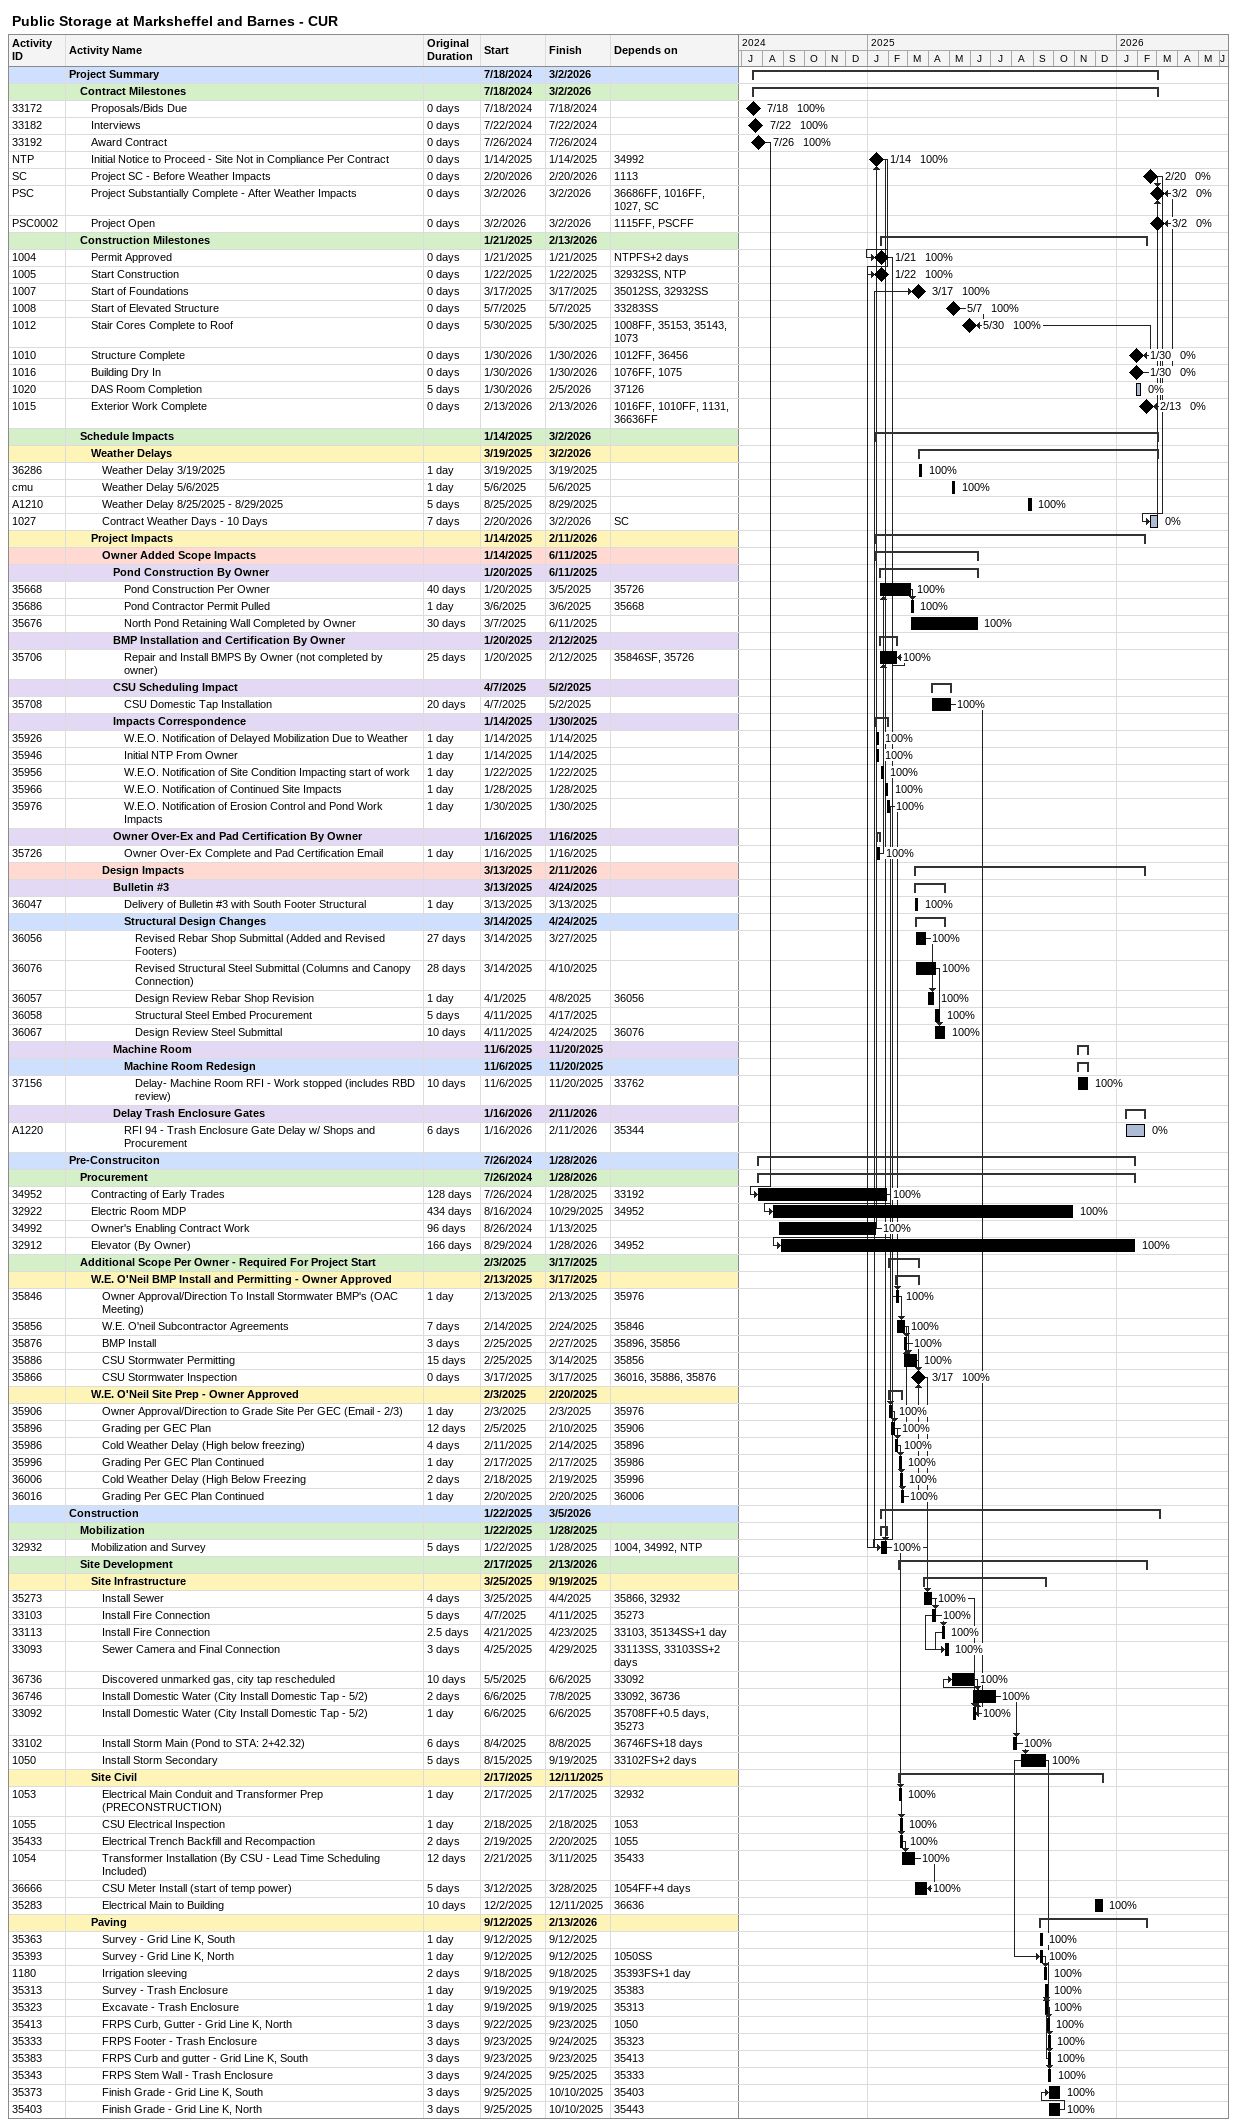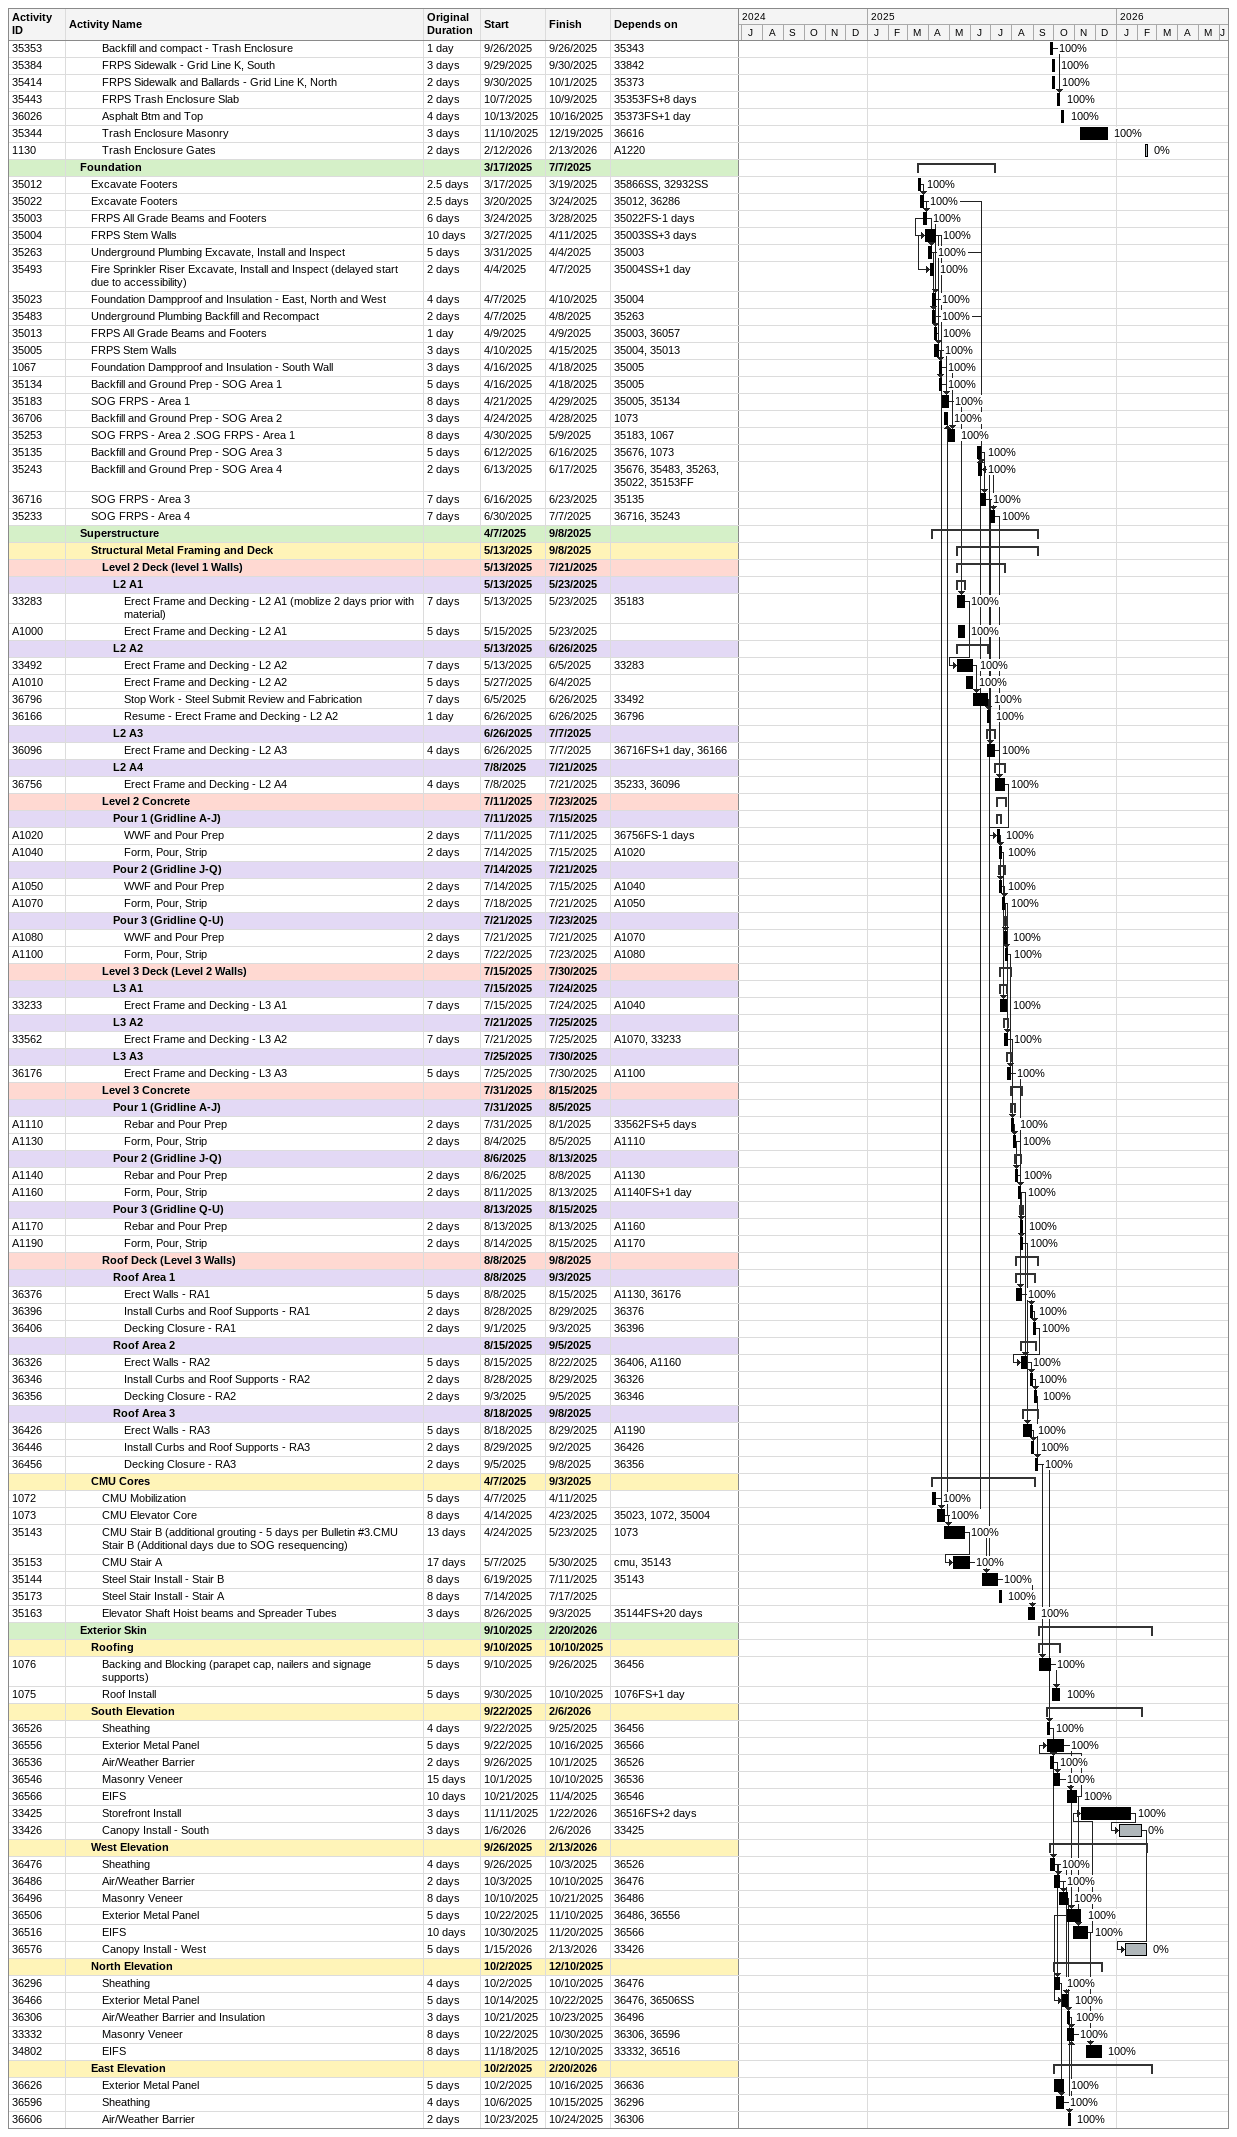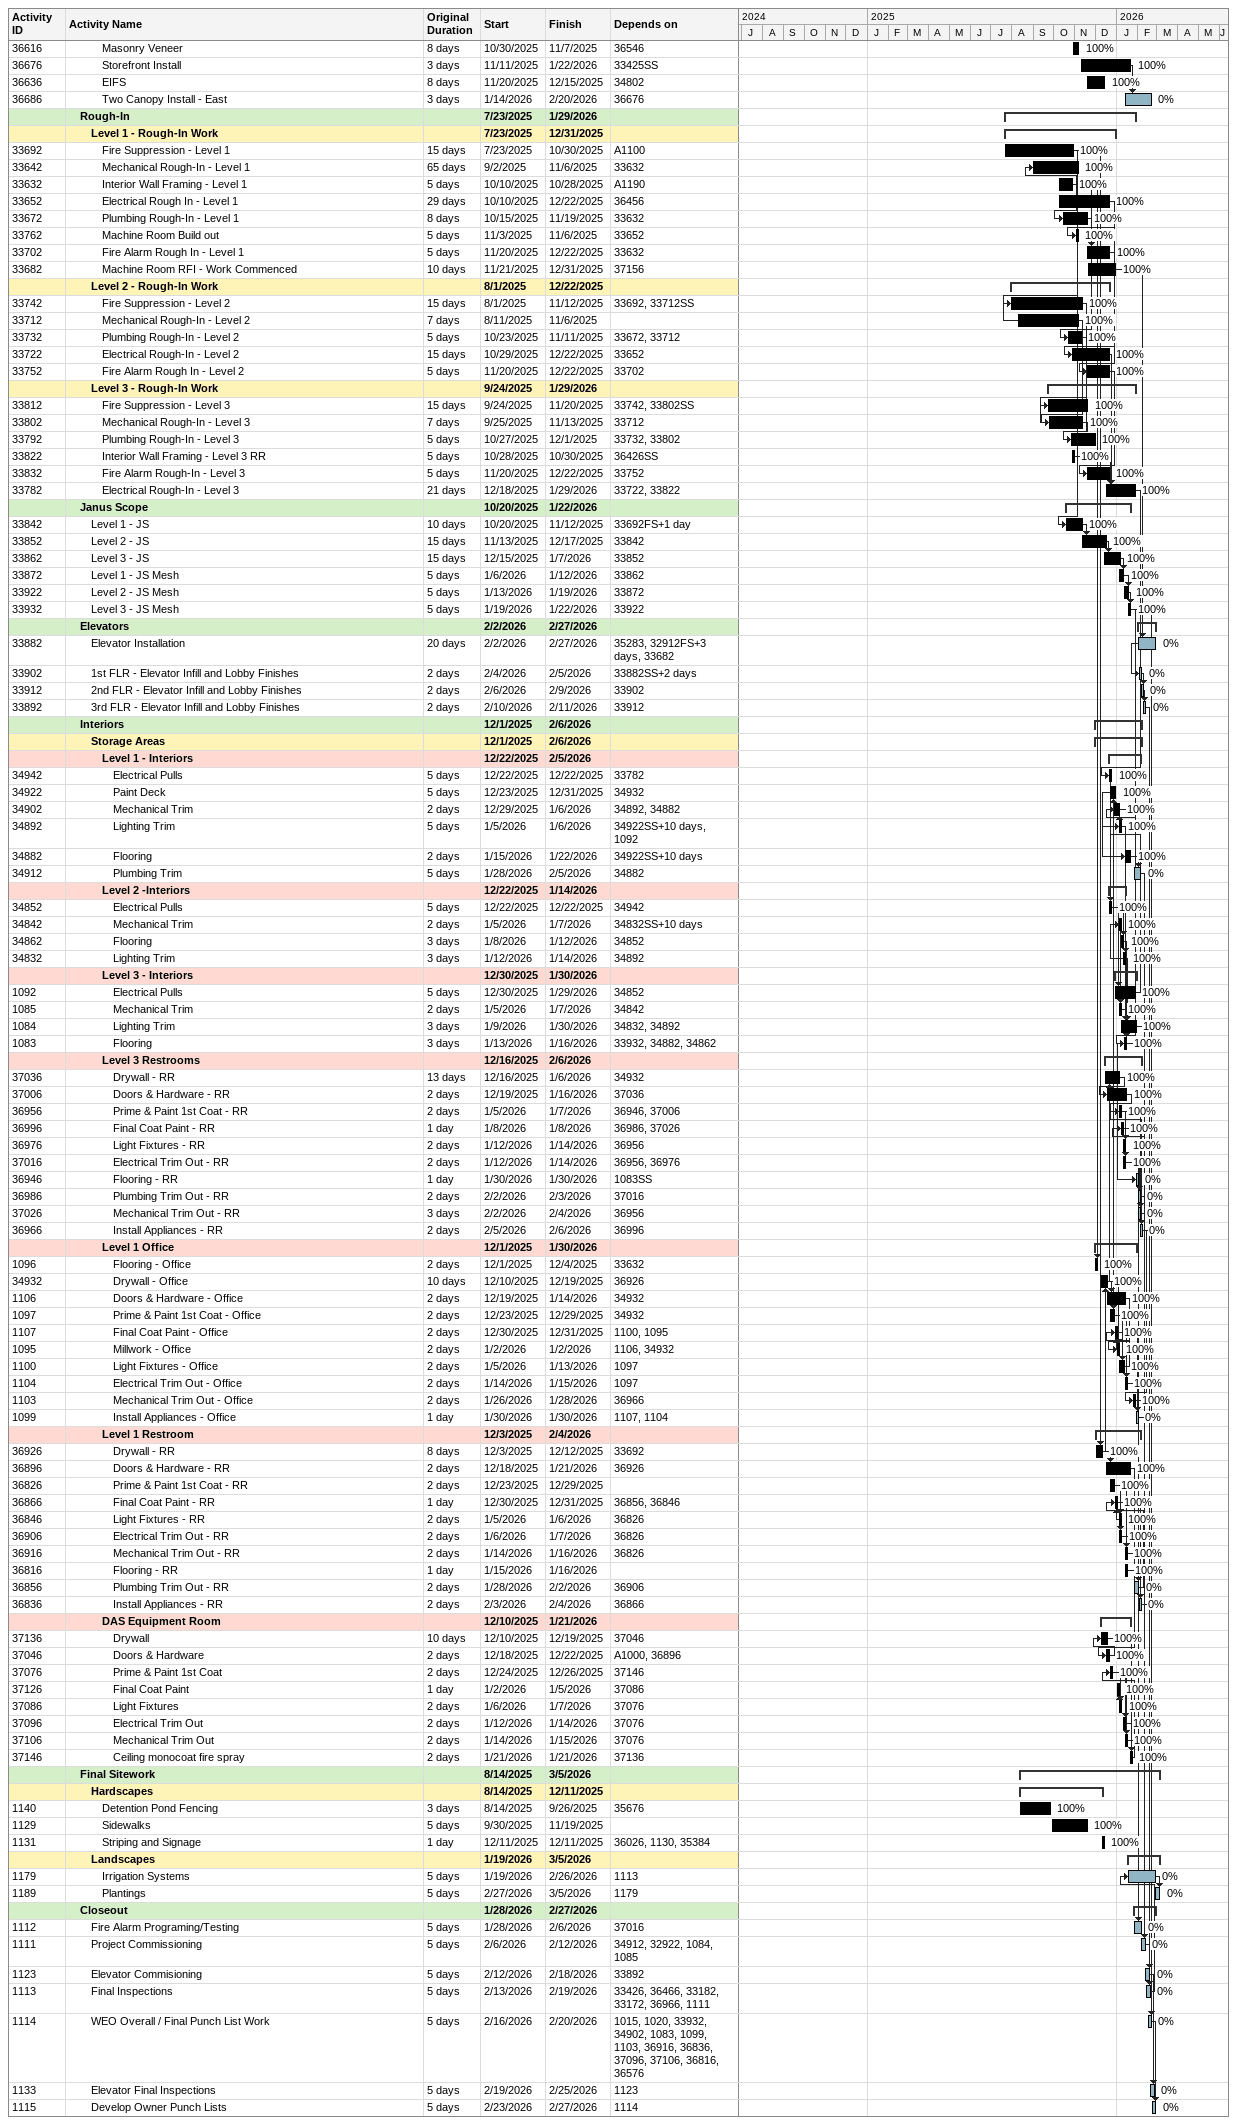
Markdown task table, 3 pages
Public Storage at Marksheffel and Barnes - CUR

| ID | Level | Task | Original duration | Start | Finish | Predecessors | % complete |
|---|---|---|---|---|---|---|---|
|  | 1 | **Project Summary** |  | 2024-07-18 | 2026-03-02 |  |  |
|  | 2 | **Contract Milestones** |  | 2024-07-18 | 2026-03-02 |  |  |
| 33172 | 3 | Proposals/Bids Due | 0d | 2024-07-18 | 2024-07-18 |  | 100 |
| 33182 | 3 | Interviews | 0d | 2024-07-22 | 2024-07-22 |  | 100 |
| 33192 | 3 | Award Contract | 0d | 2024-07-26 | 2024-07-26 |  | 100 |
| NTP | 3 | Initial Notice to Proceed - Site Not in Compliance Per Contract | 0d | 2025-01-14 | 2025-01-14 | 34992 | 100 |
| SC | 3 | Project SC - Before Weather Impacts | 0d | 2026-02-20 | 2026-02-20 | 1113 | 0 |
| PSC | 3 | Project Substantially Complete - After Weather Impacts | 0d | 2026-03-02 | 2026-03-02 | 36686FF, 1016FF, 1027, SC | 0 |
| PSC0002 | 3 | Project Open | 0d | 2026-03-02 | 2026-03-02 | 1115FF, PSCFF | 0 |
|  | 2 | **Construction Milestones** |  | 2025-01-21 | 2026-02-13 |  |  |
| 1004 | 3 | Permit Approved | 0d | 2025-01-21 | 2025-01-21 | NTPFS+2d | 100 |
| 1005 | 3 | Start Construction | 0d | 2025-01-22 | 2025-01-22 | 32932SS, NTP | 100 |
| 1007 | 3 | Start of Foundations | 0d | 2025-03-17 | 2025-03-17 | 35012SS, 32932SS | 100 |
| 1008 | 3 | Start of Elevated Structure | 0d | 2025-05-07 | 2025-05-07 | 33283SS | 100 |
| 1012 | 3 | Stair Cores Complete to Roof | 0d | 2025-05-30 | 2025-05-30 | 1008FF, 35153, 35143, 1073 | 100 |
| 1010 | 3 | Structure Complete | 0d | 2026-01-30 | 2026-01-30 | 1012FF, 36456 | 0 |
| 1016 | 3 | Building Dry In | 0d | 2026-01-30 | 2026-01-30 | 1076FF, 1075 | 0 |
| 1020 | 3 | DAS Room Completion | 5d | 2026-01-30 | 2026-02-05 | 37126 | 0 |
| 1015 | 3 | Exterior Work Complete | 0d | 2026-02-13 | 2026-02-13 | 1016FF, 1010FF, 1131, 36636FF | 0 |
|  | 2 | **Schedule Impacts** |  | 2025-01-14 | 2026-03-02 |  |  |
|  | 3 | **Weather Delays** |  | 2025-03-19 | 2026-03-02 |  |  |
| 36286 | 4 | Weather Delay 3/19/2025 | 1d | 2025-03-19 | 2025-03-19 |  | 100 |
| cmu | 4 | Weather Delay 5/6/2025 | 1d | 2025-05-06 | 2025-05-06 |  | 100 |
| A1210 | 4 | Weather Delay 8/25/2025 - 8/29/2025 | 5d | 2025-08-25 | 2025-08-29 |  | 100 |
| 1027 | 4 | Contract Weather Days - 10 Days | 7d | 2026-02-20 | 2026-03-02 | SC | 0 |
|  | 3 | **Project Impacts** |  | 2025-01-14 | 2026-02-11 |  |  |
|  | 4 | **Owner Added Scope Impacts** |  | 2025-01-14 | 2025-06-11 |  |  |
|  | 5 | **Pond Construction By Owner** |  | 2025-01-20 | 2025-06-11 |  |  |
| 35668 | 6 | Pond Construction Per Owner | 40d | 2025-01-20 | 2025-03-05 | 35726 | 100 |
| 35686 | 6 | Pond Contractor Permit Pulled | 1d | 2025-03-06 | 2025-03-06 | 35668 | 100 |
| 35676 | 6 | North Pond Retaining Wall Completed by Owner | 30d | 2025-03-07 | 2025-06-11 |  | 100 |
|  | 5 | **BMP Installation and Certification By Owner** |  | 2025-01-20 | 2025-02-12 |  |  |
| 35706 | 6 | Repair and Install BMPS By Owner (not completed by owner) | 25d | 2025-01-20 | 2025-02-12 | 35846SF, 35726 | 100 |
|  | 5 | **CSU Scheduling Impact** |  | 2025-04-07 | 2025-05-02 |  |  |
| 35708 | 6 | CSU Domestic Tap Installation | 20d | 2025-04-07 | 2025-05-02 |  | 100 |
|  | 5 | **Impacts Correspondence** |  | 2025-01-14 | 2025-01-30 |  |  |
| 35926 | 6 | W.E.O. Notification of Delayed Mobilization Due to Weather | 1d | 2025-01-14 | 2025-01-14 |  | 100 |
| 35946 | 6 | Initial NTP From Owner | 1d | 2025-01-14 | 2025-01-14 |  | 100 |
| 35956 | 6 | W.E.O. Notification of Site Condition Impacting start of work | 1d | 2025-01-22 | 2025-01-22 |  | 100 |
| 35966 | 6 | W.E.O. Notification of Continued Site Impacts | 1d | 2025-01-28 | 2025-01-28 |  | 100 |
| 35976 | 6 | W.E.O. Notification of Erosion Control and Pond Work Impacts | 1d | 2025-01-30 | 2025-01-30 |  | 100 |
|  | 5 | **Owner Over-Ex and Pad Certification By Owner** |  | 2025-01-16 | 2025-01-16 |  |  |
| 35726 | 6 | Owner Over-Ex Complete and Pad Certification Email | 1d | 2025-01-16 | 2025-01-16 |  | 100 |
|  | 4 | **Design Impacts** |  | 2025-03-13 | 2026-02-11 |  |  |
|  | 5 | **Bulletin #3** |  | 2025-03-13 | 2025-04-24 |  |  |
| 36047 | 6 | Delivery of Bulletin #3 with South Footer Structural | 1d | 2025-03-13 | 2025-03-13 |  | 100 |
|  | 6 | **Structural Design Changes** |  | 2025-03-14 | 2025-04-24 |  |  |
| 36056 | 7 | Revised Rebar Shop Submittal (Added and Revised Footers) | 27d | 2025-03-14 | 2025-03-27 |  | 100 |
| 36076 | 7 | Revised Structural Steel Submittal (Columns and Canopy Connection) | 28d | 2025-03-14 | 2025-04-10 |  | 100 |
| 36057 | 7 | Design Review Rebar Shop Revision | 1d | 2025-04-01 | 2025-04-08 | 36056 | 100 |
| 36058 | 7 | Structural Steel Embed Procurement | 5d | 2025-04-11 | 2025-04-17 |  | 100 |
| 36067 | 7 | Design Review Steel Submittal | 10d | 2025-04-11 | 2025-04-24 | 36076 | 100 |
|  | 5 | **Machine Room** |  | 2025-11-06 | 2025-11-20 |  |  |
|  | 6 | **Machine Room Redesign** |  | 2025-11-06 | 2025-11-20 |  |  |
| 37156 | 7 | Delay- Machine Room RFI - Work stopped (includes RBD review) | 10d | 2025-11-06 | 2025-11-20 | 33762 | 100 |
|  | 5 | **Delay Trash Enclosure Gates** |  | 2026-01-16 | 2026-02-11 |  |  |
| A1220 | 6 | RFI 94 - Trash Enclosure Gate Delay w/ Shops and Procurement | 6d | 2026-01-16 | 2026-02-11 | 35344 | 0 |
|  | 1 | **Pre-Construciton** |  | 2024-07-26 | 2026-01-28 |  |  |
|  | 2 | **Procurement** |  | 2024-07-26 | 2026-01-28 |  |  |
| 34952 | 3 | Contracting of Early Trades | 128d | 2024-07-26 | 2025-01-28 | 33192 | 100 |
| 32922 | 3 | Electric Room MDP | 434d | 2024-08-16 | 2025-10-29 | 34952 | 100 |
| 34992 | 3 | Owner's Enabling Contract Work | 96d | 2024-08-26 | 2025-01-13 |  | 100 |
| 32912 | 3 | Elevator (By Owner) | 166d | 2024-08-29 | 2026-01-28 | 34952 | 100 |
|  | 2 | **Additional Scope Per Owner - Required For Project Start** |  | 2025-02-03 | 2025-03-17 |  |  |
|  | 3 | **W.E. O'Neil BMP Install and Permitting - Owner Approved** |  | 2025-02-13 | 2025-03-17 |  |  |
| 35846 | 4 | Owner Approval/Direction To Install Stormwater BMP's (OAC Meeting) | 1d | 2025-02-13 | 2025-02-13 | 35976 | 100 |
| 35856 | 4 | W.E. O'neil Subcontractor Agreements | 7d | 2025-02-14 | 2025-02-24 | 35846 | 100 |
| 35876 | 4 | BMP Install | 3d | 2025-02-25 | 2025-02-27 | 35896, 35856 | 100 |
| 35886 | 4 | CSU Stormwater Permitting | 15d | 2025-02-25 | 2025-03-14 | 35856 | 100 |
| 35866 | 4 | CSU Stormwater Inspection | 0d | 2025-03-17 | 2025-03-17 | 36016, 35886, 35876 | 100 |
|  | 3 | **W.E. O'Neil Site Prep - Owner Approved** |  | 2025-02-03 | 2025-02-20 |  |  |
| 35906 | 4 | Owner Approval/Direction to Grade Site Per GEC (Email - 2/3) | 1d | 2025-02-03 | 2025-02-03 | 35976 | 100 |
| 35896 | 4 | Grading per GEC Plan | 12d | 2025-02-05 | 2025-02-10 | 35906 | 100 |
| 35986 | 4 | Cold Weather Delay (High below freezing) | 4d | 2025-02-11 | 2025-02-14 | 35896 | 100 |
| 35996 | 4 | Grading Per GEC Plan Continued | 1d | 2025-02-17 | 2025-02-17 | 35986 | 100 |
| 36006 | 4 | Cold Weather Delay (High Below Freezing | 2d | 2025-02-18 | 2025-02-19 | 35996 | 100 |
| 36016 | 4 | Grading Per GEC Plan Continued | 1d | 2025-02-20 | 2025-02-20 | 36006 | 100 |
|  | 1 | **Construction** |  | 2025-01-22 | 2026-03-05 |  |  |
|  | 2 | **Mobilization** |  | 2025-01-22 | 2025-01-28 |  |  |
| 32932 | 3 | Mobilization and Survey | 5d | 2025-01-22 | 2025-01-28 | 1004, 34992, NTP | 100 |
|  | 2 | **Site Development** |  | 2025-02-17 | 2026-02-13 |  |  |
|  | 3 | **Site Infrastructure** |  | 2025-03-25 | 2025-09-19 |  |  |
| 35273 | 4 | Install Sewer | 4d | 2025-03-25 | 2025-04-04 | 35866, 32932 | 100 |
| 33103 | 4 | Install Fire Connection | 5d | 2025-04-07 | 2025-04-11 | 35273 | 100 |
| 33113 | 4 | Install Fire Connection | 2.5d | 2025-04-21 | 2025-04-23 | 33103, 35134SS+1d | 100 |
| 33093 | 4 | Sewer Camera and Final Connection | 3d | 2025-04-25 | 2025-04-29 | 33113SS, 33103SS+2d | 100 |
| 36736 | 4 | Discovered unmarked gas, city tap rescheduled | 10d | 2025-05-05 | 2025-06-06 | 33092 | 100 |
| 36746 | 4 | Install Domestic Water (City Install Domestic Tap - 5/2) | 2d | 2025-06-06 | 2025-07-08 | 33092, 36736 | 100 |
| 33092 | 4 | Install Domestic Water (City Install Domestic Tap - 5/2) | 1d | 2025-06-06 | 2025-06-06 | 35708FF+0.5d, 35273 | 100 |
| 33102 | 4 | Install Storm Main (Pond to STA: 2+42.32) | 6d | 2025-08-04 | 2025-08-08 | 36746FS+18d | 100 |
| 1050 | 4 | Install Storm Secondary | 5d | 2025-08-15 | 2025-09-19 | 33102FS+2d | 100 |
|  | 3 | **Site Civil** |  | 2025-02-17 | 2025-12-11 |  |  |
| 1053 | 4 | Electrical Main Conduit and Transformer Prep (PRECONSTRUCTION) | 1d | 2025-02-17 | 2025-02-17 | 32932 | 100 |
| 1055 | 4 | CSU Electrical Inspection | 1d | 2025-02-18 | 2025-02-18 | 1053 | 100 |
| 35433 | 4 | Electrical Trench Backfill and Recompaction | 2d | 2025-02-19 | 2025-02-20 | 1055 | 100 |
| 1054 | 4 | Transformer Installation (By CSU - Lead Time Scheduling Included) | 12d | 2025-02-21 | 2025-03-11 | 35433 | 100 |
| 36666 | 4 | CSU Meter Install (start of temp power) | 5d | 2025-03-12 | 2025-03-28 | 1054FF+4d | 100 |
| 35283 | 4 | Electrical Main to Building | 10d | 2025-12-02 | 2025-12-11 | 36636 | 100 |
|  | 3 | **Paving** |  | 2025-09-12 | 2026-02-13 |  |  |
| 35363 | 4 | Survey - Grid Line K, South | 1d | 2025-09-12 | 2025-09-12 |  | 100 |
| 35393 | 4 | Survey - Grid Line K, North | 1d | 2025-09-12 | 2025-09-12 | 1050SS | 100 |
| 1180 | 4 | Irrigation sleeving | 2d | 2025-09-18 | 2025-09-18 | 35393FS+1d | 100 |
| 35313 | 4 | Survey - Trash Enclosure | 1d | 2025-09-19 | 2025-09-19 | 35383 | 100 |
| 35323 | 4 | Excavate - Trash Enclosure | 1d | 2025-09-19 | 2025-09-19 | 35313 | 100 |
| 35413 | 4 | FRPS Curb, Gutter - Grid Line K, North | 3d | 2025-09-22 | 2025-09-23 | 1050 | 100 |
| 35333 | 4 | FRPS Footer - Trash Enclosure | 3d | 2025-09-23 | 2025-09-24 | 35323 | 100 |
| 35383 | 4 | FRPS Curb and gutter - Grid Line K, South | 3d | 2025-09-23 | 2025-09-23 | 35413 | 100 |
| 35343 | 4 | FRPS Stem Wall - Trash Enclosure | 3d | 2025-09-24 | 2025-09-25 | 35333 | 100 |
| 35373 | 4 | Finish Grade - Grid Line K, South | 3d | 2025-09-25 | 2025-10-10 | 35403 | 100 |
| 35403 | 4 | Finish Grade - Grid Line K, North | 3d | 2025-09-25 | 2025-10-10 | 35443 | 100 |
| 35353 | 4 | Backfill and compact - Trash Enclosure | 1d | 2025-09-26 | 2025-09-26 | 35343 | 100 |
| 35384 | 4 | FRPS Sidewalk - Grid Line K, South | 3d | 2025-09-29 | 2025-09-30 | 33842 | 100 |
| 35414 | 4 | FRPS Sidewalk and Ballards - Grid Line K, North | 2d | 2025-09-30 | 2025-10-01 | 35373 | 100 |
| 35443 | 4 | FRPS Trash Enclosure Slab | 2d | 2025-10-07 | 2025-10-09 | 35353FS+8d | 100 |
| 36026 | 4 | Asphalt Btm and Top | 4d | 2025-10-13 | 2025-10-16 | 35373FS+1d | 100 |
| 35344 | 4 | Trash Enclosure Masonry | 3d | 2025-11-10 | 2025-12-19 | 36616 | 100 |
| 1130 | 4 | Trash Enclosure Gates | 2d | 2026-02-12 | 2026-02-13 | A1220 | 0 |
|  | 2 | **Foundation** |  | 2025-03-17 | 2025-07-07 |  |  |
| 35012 | 3 | Excavate Footers | 2.5d | 2025-03-17 | 2025-03-19 | 35866SS, 32932SS | 100 |
| 35022 | 3 | Excavate Footers | 2.5d | 2025-03-20 | 2025-03-24 | 35012, 36286 | 100 |
| 35003 | 3 | FRPS All Grade Beams and Footers | 6d | 2025-03-24 | 2025-03-28 | 35022FS-1d | 100 |
| 35004 | 3 | FRPS Stem Walls | 10d | 2025-03-27 | 2025-04-11 | 35003SS+3d | 100 |
| 35263 | 3 | Underground Plumbing Excavate, Install and Inspect | 5d | 2025-03-31 | 2025-04-04 | 35003 | 100 |
| 35493 | 3 | Fire Sprinkler Riser Excavate, Install and Inspect (delayed start due to accessibility) | 2d | 2025-04-04 | 2025-04-07 | 35004SS+1d | 100 |
| 35023 | 3 | Foundation Dampproof and Insulation - East, North and West | 4d | 2025-04-07 | 2025-04-10 | 35004 | 100 |
| 35483 | 3 | Underground Plumbing Backfill and Recompact | 2d | 2025-04-07 | 2025-04-08 | 35263 | 100 |
| 35013 | 3 | FRPS All Grade Beams and Footers | 1d | 2025-04-09 | 2025-04-09 | 35003, 36057 | 100 |
| 35005 | 3 | FRPS Stem Walls | 3d | 2025-04-10 | 2025-04-15 | 35004, 35013 | 100 |
| 1067 | 3 | Foundation Dampproof and Insulation - South Wall | 3d | 2025-04-16 | 2025-04-18 | 35005 | 100 |
| 35134 | 3 | Backfill and Ground Prep - SOG Area 1 | 5d | 2025-04-16 | 2025-04-18 | 35005 | 100 |
| 35183 | 3 | SOG FRPS - Area 1 | 8d | 2025-04-21 | 2025-04-29 | 35005, 35134 | 100 |
| 36706 | 3 | Backfill and Ground Prep - SOG Area 2 | 3d | 2025-04-24 | 2025-04-28 | 1073 | 100 |
| 35253 | 3 | SOG FRPS - Area 2 .SOG FRPS - Area 1 | 8d | 2025-04-30 | 2025-05-09 | 35183, 1067 | 100 |
| 35135 | 3 | Backfill and Ground Prep - SOG Area 3 | 5d | 2025-06-12 | 2025-06-16 | 35676, 1073 | 100 |
| 35243 | 3 | Backfill and Ground Prep - SOG Area 4 | 2d | 2025-06-13 | 2025-06-17 | 35676, 35483, 35263, 35022, 35153FF | 100 |
| 36716 | 3 | SOG FRPS - Area 3 | 7d | 2025-06-16 | 2025-06-23 | 35135 | 100 |
| 35233 | 3 | SOG FRPS - Area 4 | 7d | 2025-06-30 | 2025-07-07 | 36716, 35243 | 100 |
|  | 2 | **Superstructure** |  | 2025-04-07 | 2025-09-08 |  |  |
|  | 3 | **Structural Metal Framing and Deck** |  | 2025-05-13 | 2025-09-08 |  |  |
|  | 4 | **Level 2 Deck (level 1 Walls)** |  | 2025-05-13 | 2025-07-21 |  |  |
|  | 5 | **L2 A1** |  | 2025-05-13 | 2025-05-23 |  |  |
| 33283 | 6 | Erect Frame and Decking - L2 A1 (moblize 2 days prior with material) | 7d | 2025-05-13 | 2025-05-23 | 35183 | 100 |
| A1000 | 6 | Erect Frame and Decking - L2 A1 | 5d | 2025-05-15 | 2025-05-23 |  | 100 |
|  | 5 | **L2 A2** |  | 2025-05-13 | 2025-06-26 |  |  |
| 33492 | 6 | Erect Frame and Decking - L2 A2 | 7d | 2025-05-13 | 2025-06-05 | 33283 | 100 |
| A1010 | 6 | Erect Frame and Decking - L2 A2 | 5d | 2025-05-27 | 2025-06-04 |  | 100 |
| 36796 | 6 | Stop Work - Steel Submit Review and Fabrication | 7d | 2025-06-05 | 2025-06-26 | 33492 | 100 |
| 36166 | 6 | Resume - Erect Frame and Decking - L2 A2 | 1d | 2025-06-26 | 2025-06-26 | 36796 | 100 |
|  | 5 | **L2 A3** |  | 2025-06-26 | 2025-07-07 |  |  |
| 36096 | 6 | Erect Frame and Decking - L2 A3 | 4d | 2025-06-26 | 2025-07-07 | 36716FS+1d, 36166 | 100 |
|  | 5 | **L2 A4** |  | 2025-07-08 | 2025-07-21 |  |  |
| 36756 | 6 | Erect Frame and Decking - L2 A4 | 4d | 2025-07-08 | 2025-07-21 | 35233, 36096 | 100 |
|  | 4 | **Level 2 Concrete** |  | 2025-07-11 | 2025-07-23 |  |  |
|  | 5 | **Pour 1 (Gridline A-J)** |  | 2025-07-11 | 2025-07-15 |  |  |
| A1020 | 6 | WWF and Pour Prep | 2d | 2025-07-11 | 2025-07-11 | 36756FS-1d | 100 |
| A1040 | 6 | Form, Pour, Strip | 2d | 2025-07-14 | 2025-07-15 | A1020 | 100 |
|  | 5 | **Pour 2 (Gridline J-Q)** |  | 2025-07-14 | 2025-07-21 |  |  |
| A1050 | 6 | WWF and Pour Prep | 2d | 2025-07-14 | 2025-07-15 | A1040 | 100 |
| A1070 | 6 | Form, Pour, Strip | 2d | 2025-07-18 | 2025-07-21 | A1050 | 100 |
|  | 5 | **Pour 3 (Gridline Q-U)** |  | 2025-07-21 | 2025-07-23 |  |  |
| A1080 | 6 | WWF and Pour Prep | 2d | 2025-07-21 | 2025-07-21 | A1070 | 100 |
| A1100 | 6 | Form, Pour, Strip | 2d | 2025-07-22 | 2025-07-23 | A1080 | 100 |
|  | 4 | **Level 3 Deck (Level 2 Walls)** |  | 2025-07-15 | 2025-07-30 |  |  |
|  | 5 | **L3 A1** |  | 2025-07-15 | 2025-07-24 |  |  |
| 33233 | 6 | Erect Frame and Decking - L3 A1 | 7d | 2025-07-15 | 2025-07-24 | A1040 | 100 |
|  | 5 | **L3 A2** |  | 2025-07-21 | 2025-07-25 |  |  |
| 33562 | 6 | Erect Frame and Decking - L3 A2 | 7d | 2025-07-21 | 2025-07-25 | A1070, 33233 | 100 |
|  | 5 | **L3 A3** |  | 2025-07-25 | 2025-07-30 |  |  |
| 36176 | 6 | Erect Frame and Decking - L3 A3 | 5d | 2025-07-25 | 2025-07-30 | A1100 | 100 |
|  | 4 | **Level 3 Concrete** |  | 2025-07-31 | 2025-08-15 |  |  |
|  | 5 | **Pour 1 (Gridline A-J)** |  | 2025-07-31 | 2025-08-05 |  |  |
| A1110 | 6 | Rebar and Pour Prep | 2d | 2025-07-31 | 2025-08-01 | 33562FS+5d | 100 |
| A1130 | 6 | Form, Pour, Strip | 2d | 2025-08-04 | 2025-08-05 | A1110 | 100 |
|  | 5 | **Pour 2 (Gridline J-Q)** |  | 2025-08-06 | 2025-08-13 |  |  |
| A1140 | 6 | Rebar and Pour Prep | 2d | 2025-08-06 | 2025-08-08 | A1130 | 100 |
| A1160 | 6 | Form, Pour, Strip | 2d | 2025-08-11 | 2025-08-13 | A1140FS+1d | 100 |
|  | 5 | **Pour 3 (Gridline Q-U)** |  | 2025-08-13 | 2025-08-15 |  |  |
| A1170 | 6 | Rebar and Pour Prep | 2d | 2025-08-13 | 2025-08-13 | A1160 | 100 |
| A1190 | 6 | Form, Pour, Strip | 2d | 2025-08-14 | 2025-08-15 | A1170 | 100 |
|  | 4 | **Roof Deck (Level 3 Walls)** |  | 2025-08-08 | 2025-09-08 |  |  |
|  | 5 | **Roof Area 1** |  | 2025-08-08 | 2025-09-03 |  |  |
| 36376 | 6 | Erect Walls - RA1 | 5d | 2025-08-08 | 2025-08-15 | A1130, 36176 | 100 |
| 36396 | 6 | Install Curbs and Roof Supports - RA1 | 2d | 2025-08-28 | 2025-08-29 | 36376 | 100 |
| 36406 | 6 | Decking Closure - RA1 | 2d | 2025-09-01 | 2025-09-03 | 36396 | 100 |
|  | 5 | **Roof Area 2** |  | 2025-08-15 | 2025-09-05 |  |  |
| 36326 | 6 | Erect Walls - RA2 | 5d | 2025-08-15 | 2025-08-22 | 36406, A1160 | 100 |
| 36346 | 6 | Install Curbs and Roof Supports - RA2 | 2d | 2025-08-28 | 2025-08-29 | 36326 | 100 |
| 36356 | 6 | Decking Closure - RA2 | 2d | 2025-09-03 | 2025-09-05 | 36346 | 100 |
|  | 5 | **Roof Area 3** |  | 2025-08-18 | 2025-09-08 |  |  |
| 36426 | 6 | Erect Walls - RA3 | 5d | 2025-08-18 | 2025-08-29 | A1190 | 100 |
| 36446 | 6 | Install Curbs and Roof Supports - RA3 | 2d | 2025-08-29 | 2025-09-02 | 36426 | 100 |
| 36456 | 6 | Decking Closure - RA3 | 2d | 2025-09-05 | 2025-09-08 | 36356 | 100 |
|  | 3 | **CMU Cores** |  | 2025-04-07 | 2025-09-03 |  |  |
| 1072 | 4 | CMU Mobilization | 5d | 2025-04-07 | 2025-04-11 |  | 100 |
| 1073 | 4 | CMU Elevator Core | 8d | 2025-04-14 | 2025-04-23 | 35023, 1072, 35004 | 100 |
| 35143 | 4 | CMU Stair B (additional grouting - 5 days per Bulletin #3.CMU Stair B (Additional days due to SOG resequencing) | 13d | 2025-04-24 | 2025-05-23 | 1073 | 100 |
| 35153 | 4 | CMU Stair A | 17d | 2025-05-07 | 2025-05-30 | cmu, 35143 | 100 |
| 35144 | 4 | Steel Stair Install - Stair B | 8d | 2025-06-19 | 2025-07-11 | 35143 | 100 |
| 35173 | 4 | Steel Stair Install - Stair A | 8d | 2025-07-14 | 2025-07-17 |  | 100 |
| 35163 | 4 | Elevator Shaft Hoist beams and Spreader Tubes | 3d | 2025-08-26 | 2025-09-03 | 35144FS+20d | 100 |
|  | 2 | **Exterior Skin** |  | 2025-09-10 | 2026-02-20 |  |  |
|  | 3 | **Roofing** |  | 2025-09-10 | 2025-10-10 |  |  |
| 1076 | 4 | Backing and Blocking (parapet cap, nailers and signage supports) | 5d | 2025-09-10 | 2025-09-26 | 36456 | 100 |
| 1075 | 4 | Roof Install | 5d | 2025-09-30 | 2025-10-10 | 1076FS+1d | 100 |
|  | 3 | **South Elevation** |  | 2025-09-22 | 2026-02-06 |  |  |
| 36526 | 4 | Sheathing | 4d | 2025-09-22 | 2025-09-25 | 36456 | 100 |
| 36556 | 4 | Exterior Metal Panel | 5d | 2025-09-22 | 2025-10-16 | 36566 | 100 |
| 36536 | 4 | Air/Weather Barrier | 2d | 2025-09-26 | 2025-10-01 | 36526 | 100 |
| 36546 | 4 | Masonry Veneer | 15d | 2025-10-01 | 2025-10-10 | 36536 | 100 |
| 36566 | 4 | EIFS | 10d | 2025-10-21 | 2025-11-04 | 36546 | 100 |
| 33425 | 4 | Storefront Install | 3d | 2025-11-11 | 2026-01-22 | 36516FS+2d | 100 |
| 33426 | 4 | Canopy Install - South | 3d | 2026-01-06 | 2026-02-06 | 33425 | 0 |
|  | 3 | **West Elevation** |  | 2025-09-26 | 2026-02-13 |  |  |
| 36476 | 4 | Sheathing | 4d | 2025-09-26 | 2025-10-03 | 36526 | 100 |
| 36486 | 4 | Air/Weather Barrier | 2d | 2025-10-03 | 2025-10-10 | 36476 | 100 |
| 36496 | 4 | Masonry Veneer | 8d | 2025-10-10 | 2025-10-21 | 36486 | 100 |
| 36506 | 4 | Exterior Metal Panel | 5d | 2025-10-22 | 2025-11-10 | 36486, 36556 | 100 |
| 36516 | 4 | EIFS | 10d | 2025-10-30 | 2025-11-20 | 36566 | 100 |
| 36576 | 4 | Canopy Install - West | 5d | 2026-01-15 | 2026-02-13 | 33426 | 0 |
|  | 3 | **North Elevation** |  | 2025-10-02 | 2025-12-10 |  |  |
| 36296 | 4 | Sheathing | 4d | 2025-10-02 | 2025-10-10 | 36476 | 100 |
| 36466 | 4 | Exterior Metal Panel | 5d | 2025-10-14 | 2025-10-22 | 36476, 36506SS | 100 |
| 36306 | 4 | Air/Weather Barrier and Insulation | 3d | 2025-10-21 | 2025-10-23 | 36496 | 100 |
| 33332 | 4 | Masonry Veneer | 8d | 2025-10-22 | 2025-10-30 | 36306, 36596 | 100 |
| 34802 | 4 | EIFS | 8d | 2025-11-18 | 2025-12-10 | 33332, 36516 | 100 |
|  | 3 | **East Elevation** |  | 2025-10-02 | 2026-02-20 |  |  |
| 36626 | 4 | Exterior Metal Panel | 5d | 2025-10-02 | 2025-10-16 | 36636 | 100 |
| 36596 | 4 | Sheathing | 4d | 2025-10-06 | 2025-10-15 | 36296 | 100 |
| 36606 | 4 | Air/Weather Barrier | 2d | 2025-10-23 | 2025-10-24 | 36306 | 100 |
| 36616 | 4 | Masonry Veneer | 8d | 2025-10-30 | 2025-11-07 | 36546 | 100 |
| 36676 | 4 | Storefront Install | 3d | 2025-11-11 | 2026-01-22 | 33425SS | 100 |
| 36636 | 4 | EIFS | 8d | 2025-11-20 | 2025-12-15 | 34802 | 100 |
| 36686 | 4 | Two Canopy Install - East | 3d | 2026-01-14 | 2026-02-20 | 36676 | 0 |
|  | 2 | **Rough-In** |  | 2025-07-23 | 2026-01-29 |  |  |
|  | 3 | **Level 1 - Rough-In Work** |  | 2025-07-23 | 2025-12-31 |  |  |
| 33692 | 4 | Fire Suppression - Level 1 | 15d | 2025-07-23 | 2025-10-30 | A1100 | 100 |
| 33642 | 4 | Mechanical Rough-In - Level 1 | 65d | 2025-09-02 | 2025-11-06 | 33632 | 100 |
| 33632 | 4 | Interior Wall Framing - Level 1 | 5d | 2025-10-10 | 2025-10-28 | A1190 | 100 |
| 33652 | 4 | Electrical Rough In - Level 1 | 29d | 2025-10-10 | 2025-12-22 | 36456 | 100 |
| 33672 | 4 | Plumbing Rough-In - Level 1 | 8d | 2025-10-15 | 2025-11-19 | 33632 | 100 |
| 33762 | 4 | Machine Room Build out | 5d | 2025-11-03 | 2025-11-06 | 33652 | 100 |
| 33702 | 4 | Fire Alarm Rough In - Level 1 | 5d | 2025-11-20 | 2025-12-22 | 33632 | 100 |
| 33682 | 4 | Machine Room RFI - Work Commenced | 10d | 2025-11-21 | 2025-12-31 | 37156 | 100 |
|  | 3 | **Level 2 - Rough-In Work** |  | 2025-08-01 | 2025-12-22 |  |  |
| 33742 | 4 | Fire Suppression - Level 2 | 15d | 2025-08-01 | 2025-11-12 | 33692, 33712SS | 100 |
| 33712 | 4 | Mechanical Rough-In - Level 2 | 7d | 2025-08-11 | 2025-11-06 |  | 100 |
| 33732 | 4 | Plumbing Rough-In - Level 2 | 5d | 2025-10-23 | 2025-11-11 | 33672, 33712 | 100 |
| 33722 | 4 | Electrical Rough-In - Level 2 | 15d | 2025-10-29 | 2025-12-22 | 33652 | 100 |
| 33752 | 4 | Fire Alarm Rough In - Level 2 | 5d | 2025-11-20 | 2025-12-22 | 33702 | 100 |
|  | 3 | **Level 3 - Rough-In Work** |  | 2025-09-24 | 2026-01-29 |  |  |
| 33812 | 4 | Fire Suppression - Level 3 | 15d | 2025-09-24 | 2025-11-20 | 33742, 33802SS | 100 |
| 33802 | 4 | Mechanical Rough-In - Level 3 | 7d | 2025-09-25 | 2025-11-13 | 33712 | 100 |
| 33792 | 4 | Plumbing Rough-In - Level 3 | 5d | 2025-10-27 | 2025-12-01 | 33732, 33802 | 100 |
| 33822 | 4 | Interior Wall Framing - Level 3 RR | 5d | 2025-10-28 | 2025-10-30 | 36426SS | 100 |
| 33832 | 4 | Fire Alarm Rough-In - Level 3 | 5d | 2025-11-20 | 2025-12-22 | 33752 | 100 |
| 33782 | 4 | Electrical Rough-In - Level 3 | 21d | 2025-12-18 | 2026-01-29 | 33722, 33822 | 100 |
|  | 2 | **Janus Scope** |  | 2025-10-20 | 2026-01-22 |  |  |
| 33842 | 3 | Level 1 - JS | 10d | 2025-10-20 | 2025-11-12 | 33692FS+1d | 100 |
| 33852 | 3 | Level 2 - JS | 15d | 2025-11-13 | 2025-12-17 | 33842 | 100 |
| 33862 | 3 | Level 3 - JS | 15d | 2025-12-15 | 2026-01-07 | 33852 | 100 |
| 33872 | 3 | Level 1 - JS Mesh | 5d | 2026-01-06 | 2026-01-12 | 33862 | 100 |
| 33922 | 3 | Level 2 - JS Mesh | 5d | 2026-01-13 | 2026-01-19 | 33872 | 100 |
| 33932 | 3 | Level 3 - JS Mesh | 5d | 2026-01-19 | 2026-01-22 | 33922 | 100 |
|  | 2 | **Elevators** |  | 2026-02-02 | 2026-02-27 |  |  |
| 33882 | 3 | Elevator Installation | 20d | 2026-02-02 | 2026-02-27 | 35283, 32912FS+3d, 33682 | 0 |
| 33902 | 3 | 1st FLR - Elevator Infill and Lobby Finishes | 2d | 2026-02-04 | 2026-02-05 | 33882SS+2d | 0 |
| 33912 | 3 | 2nd FLR - Elevator Infill and Lobby Finishes | 2d | 2026-02-06 | 2026-02-09 | 33902 | 0 |
| 33892 | 3 | 3rd FLR - Elevator Infill and Lobby Finishes | 2d | 2026-02-10 | 2026-02-11 | 33912 | 0 |
|  | 2 | **Interiors** |  | 2025-12-01 | 2026-02-06 |  |  |
|  | 3 | **Storage Areas** |  | 2025-12-01 | 2026-02-06 |  |  |
|  | 4 | **Level 1 - Interiors** |  | 2025-12-22 | 2026-02-05 |  |  |
| 34942 | 5 | Electrical Pulls | 5d | 2025-12-22 | 2025-12-22 | 33782 | 100 |
| 34922 | 5 | Paint Deck | 5d | 2025-12-23 | 2025-12-31 | 34932 | 100 |
| 34902 | 5 | Mechanical Trim | 2d | 2025-12-29 | 2026-01-06 | 34892, 34882 | 100 |
| 34892 | 5 | Lighting Trim | 5d | 2026-01-05 | 2026-01-06 | 34922SS+10d, 1092 | 100 |
| 34882 | 5 | Flooring | 2d | 2026-01-15 | 2026-01-22 | 34922SS+10d | 100 |
| 34912 | 5 | Plumbing Trim | 5d | 2026-01-28 | 2026-02-05 | 34882 | 0 |
|  | 4 | **Level 2 -Interiors** |  | 2025-12-22 | 2026-01-14 |  |  |
| 34852 | 5 | Electrical Pulls | 5d | 2025-12-22 | 2025-12-22 | 34942 | 100 |
| 34842 | 5 | Mechanical Trim | 2d | 2026-01-05 | 2026-01-07 | 34832SS+10d | 100 |
| 34862 | 5 | Flooring | 3d | 2026-01-08 | 2026-01-12 | 34852 | 100 |
| 34832 | 5 | Lighting Trim | 3d | 2026-01-12 | 2026-01-14 | 34892 | 100 |
|  | 4 | **Level 3 - Interiors** |  | 2025-12-30 | 2026-01-30 |  |  |
| 1092 | 5 | Electrical Pulls | 5d | 2025-12-30 | 2026-01-29 | 34852 | 100 |
| 1085 | 5 | Mechanical Trim | 2d | 2026-01-05 | 2026-01-07 | 34842 | 100 |
| 1084 | 5 | Lighting Trim | 3d | 2026-01-09 | 2026-01-30 | 34832, 34892 | 100 |
| 1083 | 5 | Flooring | 3d | 2026-01-13 | 2026-01-16 | 33932, 34882, 34862 | 100 |
|  | 4 | **Level 3 Restrooms** |  | 2025-12-16 | 2026-02-06 |  |  |
| 37036 | 5 | Drywall - RR | 13d | 2025-12-16 | 2026-01-06 | 34932 | 100 |
| 37006 | 5 | Doors & Hardware - RR | 2d | 2025-12-19 | 2026-01-16 | 37036 | 100 |
| 36956 | 5 | Prime & Paint 1st Coat - RR | 2d | 2026-01-05 | 2026-01-07 | 36946, 37006 | 100 |
| 36996 | 5 | Final Coat Paint - RR | 1d | 2026-01-08 | 2026-01-08 | 36986, 37026 | 100 |
| 36976 | 5 | Light Fixtures - RR | 2d | 2026-01-12 | 2026-01-14 | 36956 | 100 |
| 37016 | 5 | Electrical Trim Out - RR | 2d | 2026-01-12 | 2026-01-14 | 36956, 36976 | 100 |
| 36946 | 5 | Flooring - RR | 1d | 2026-01-30 | 2026-01-30 | 1083SS | 0 |
| 36986 | 5 | Plumbing Trim Out - RR | 2d | 2026-02-02 | 2026-02-03 | 37016 | 0 |
| 37026 | 5 | Mechanical Trim Out - RR | 3d | 2026-02-02 | 2026-02-04 | 36956 | 0 |
| 36966 | 5 | Install Appliances - RR | 2d | 2026-02-05 | 2026-02-06 | 36996 | 0 |
|  | 4 | **Level 1 Office** |  | 2025-12-01 | 2026-01-30 |  |  |
| 1096 | 5 | Flooring - Office | 2d | 2025-12-01 | 2025-12-04 | 33632 | 100 |
| 34932 | 5 | Drywall - Office | 10d | 2025-12-10 | 2025-12-19 | 36926 | 100 |
| 1106 | 5 | Doors & Hardware - Office | 2d | 2025-12-19 | 2026-01-14 | 34932 | 100 |
| 1097 | 5 | Prime & Paint 1st Coat - Office | 2d | 2025-12-23 | 2025-12-29 | 34932 | 100 |
| 1107 | 5 | Final Coat Paint - Office | 2d | 2025-12-30 | 2025-12-31 | 1100, 1095 | 100 |
| 1095 | 5 | Millwork - Office | 2d | 2026-01-02 | 2026-01-02 | 1106, 34932 | 100 |
| 1100 | 5 | Light Fixtures - Office | 2d | 2026-01-05 | 2026-01-13 | 1097 | 100 |
| 1104 | 5 | Electrical Trim Out - Office | 2d | 2026-01-14 | 2026-01-15 | 1097 | 100 |
| 1103 | 5 | Mechanical Trim Out - Office | 2d | 2026-01-26 | 2026-01-28 | 36966 | 100 |
| 1099 | 5 | Install Appliances - Office | 1d | 2026-01-30 | 2026-01-30 | 1107, 1104 | 0 |
|  | 4 | **Level 1 Restroom** |  | 2025-12-03 | 2026-02-04 |  |  |
| 36926 | 5 | Drywall - RR | 8d | 2025-12-03 | 2025-12-12 | 33692 | 100 |
| 36896 | 5 | Doors & Hardware - RR | 2d | 2025-12-18 | 2026-01-21 | 36926 | 100 |
| 36826 | 5 | Prime & Paint 1st Coat - RR | 2d | 2025-12-23 | 2025-12-29 |  | 100 |
| 36866 | 5 | Final Coat Paint - RR | 1d | 2025-12-30 | 2025-12-31 | 36856, 36846 | 100 |
| 36846 | 5 | Light Fixtures - RR | 2d | 2026-01-05 | 2026-01-06 | 36826 | 100 |
| 36906 | 5 | Electrical Trim Out - RR | 2d | 2026-01-06 | 2026-01-07 | 36826 | 100 |
| 36916 | 5 | Mechanical Trim Out - RR | 2d | 2026-01-14 | 2026-01-16 | 36826 | 100 |
| 36816 | 5 | Flooring - RR | 1d | 2026-01-15 | 2026-01-16 |  | 100 |
| 36856 | 5 | Plumbing Trim Out - RR | 2d | 2026-01-28 | 2026-02-02 | 36906 | 0 |
| 36836 | 5 | Install Appliances - RR | 2d | 2026-02-03 | 2026-02-04 | 36866 | 0 |
|  | 4 | **DAS Equipment Room** |  | 2025-12-10 | 2026-01-21 |  |  |
| 37136 | 5 | Drywall | 10d | 2025-12-10 | 2025-12-19 | 37046 | 100 |
| 37046 | 5 | Doors & Hardware | 2d | 2025-12-18 | 2025-12-22 | A1000, 36896 | 100 |
| 37076 | 5 | Prime & Paint 1st Coat | 2d | 2025-12-24 | 2025-12-26 | 37146 | 100 |
| 37126 | 5 | Final Coat Paint | 1d | 2026-01-02 | 2026-01-05 | 37086 | 100 |
| 37086 | 5 | Light Fixtures | 2d | 2026-01-06 | 2026-01-07 | 37076 | 100 |
| 37096 | 5 | Electrical Trim Out | 2d | 2026-01-12 | 2026-01-14 | 37076 | 100 |
| 37106 | 5 | Mechanical Trim Out | 2d | 2026-01-14 | 2026-01-15 | 37076 | 100 |
| 37146 | 5 | Ceiling monocoat fire spray | 2d | 2026-01-21 | 2026-01-21 | 37136 | 100 |
|  | 2 | **Final Sitework** |  | 2025-08-14 | 2026-03-05 |  |  |
|  | 3 | **Hardscapes** |  | 2025-08-14 | 2025-12-11 |  |  |
| 1140 | 4 | Detention Pond Fencing | 3d | 2025-08-14 | 2025-09-26 | 35676 | 100 |
| 1129 | 4 | Sidewalks | 5d | 2025-09-30 | 2025-11-19 |  | 100 |
| 1131 | 4 | Striping and Signage | 1d | 2025-12-11 | 2025-12-11 | 36026, 1130, 35384 | 100 |
|  | 3 | **Landscapes** |  | 2026-01-19 | 2026-03-05 |  |  |
| 1179 | 4 | Irrigation Systems | 5d | 2026-01-19 | 2026-02-26 | 1113 | 0 |
| 1189 | 4 | Plantings | 5d | 2026-02-27 | 2026-03-05 | 1179 | 0 |
|  | 2 | **Closeout** |  | 2026-01-28 | 2026-02-27 |  |  |
| 1112 | 3 | Fire Alarm Programing/Testing | 5d | 2026-01-28 | 2026-02-06 | 37016 | 0 |
| 1111 | 3 | Project Commissioning | 5d | 2026-02-06 | 2026-02-12 | 34912, 32922, 1084, 1085 | 0 |
| 1123 | 3 | Elevator Commisioning | 5d | 2026-02-12 | 2026-02-18 | 33892 | 0 |
| 1113 | 3 | Final Inspections | 5d | 2026-02-13 | 2026-02-19 | 33426, 36466, 33182, 33172, 36966, 1111 | 0 |
| 1114 | 3 | WEO Overall / Final Punch List Work | 5d | 2026-02-16 | 2026-02-20 | 1015, 1020, 33932, 34902, 1083, 1099, 1103, 36916, 36836, 37096, 37106, 36816, 36576 | 0 |
| 1133 | 3 | Elevator Final Inspections | 5d | 2026-02-19 | 2026-02-25 | 1123 | 0 |
| 1115 | 3 | Develop Owner Punch Lists | 5d | 2026-02-23 | 2026-02-27 | 1114 | 0 |
